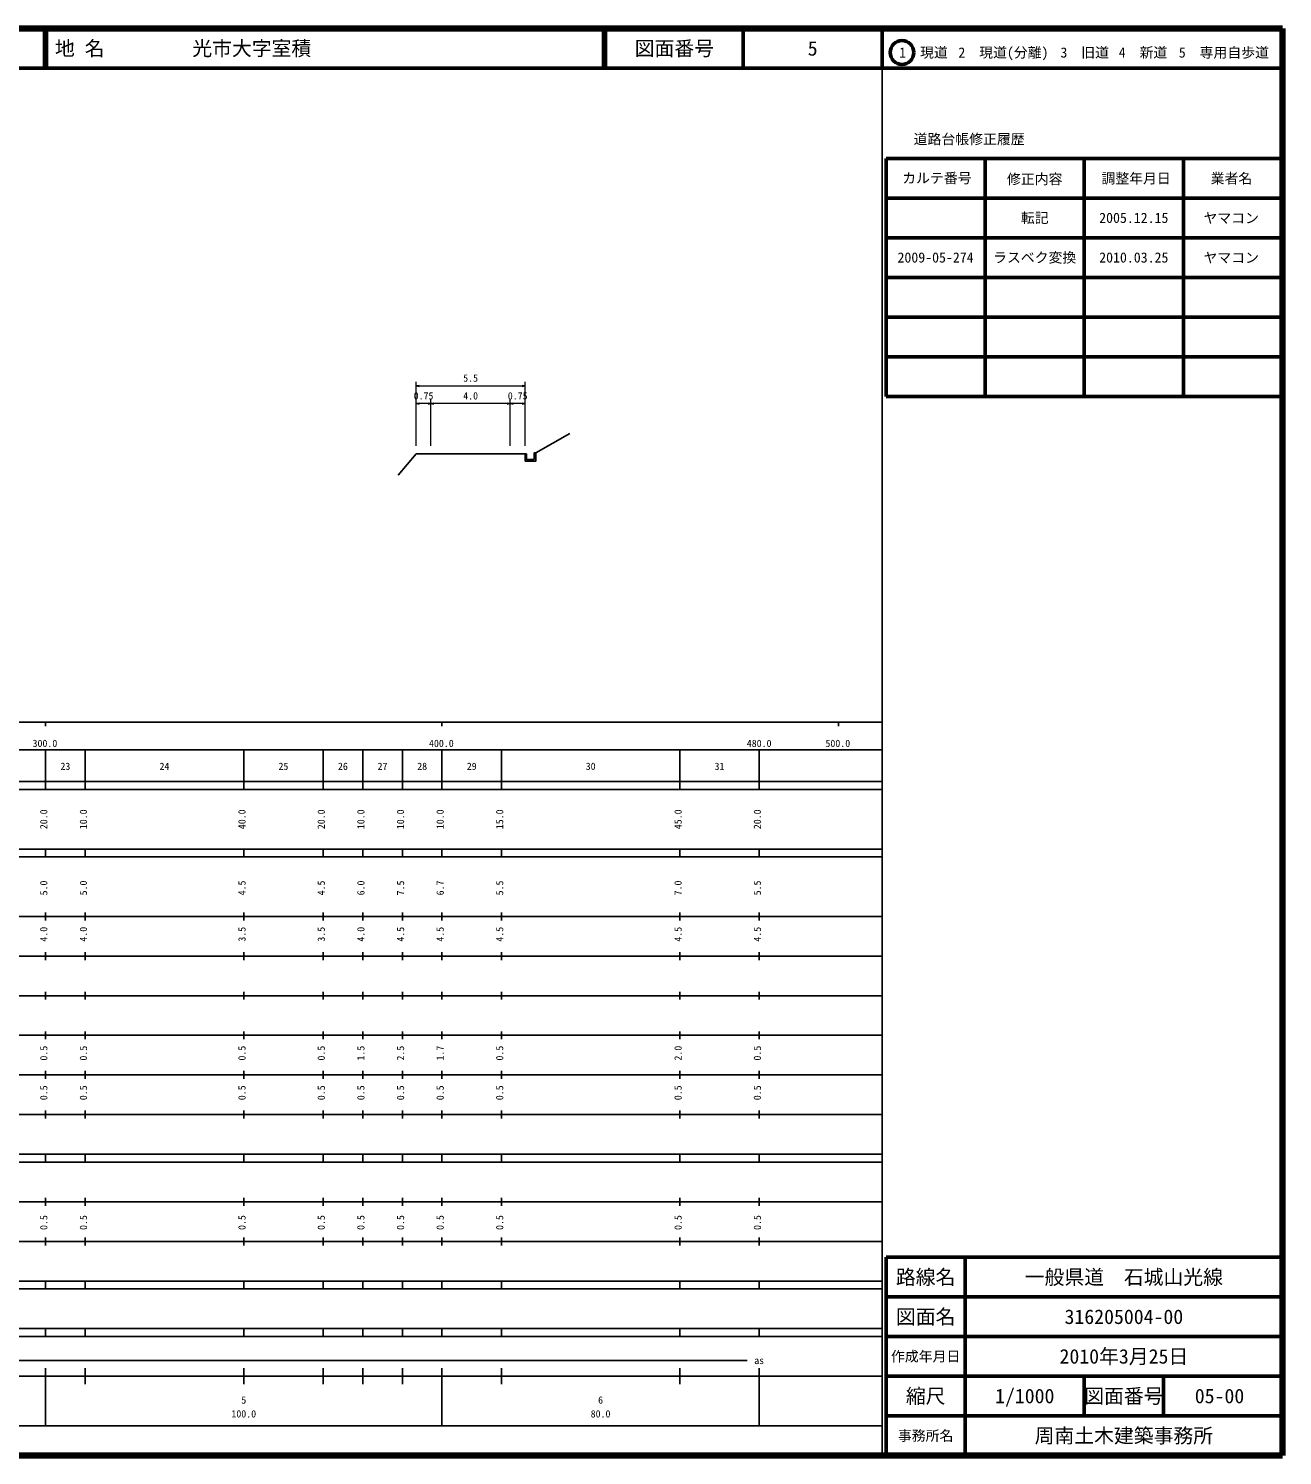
# Model space of a CAD drawing. Units: millimetres on the paper, enlarged 1000 times, with parts at other scales. Extents: x 40000 to 680000, y 20000 to 380000.
# Drawn here: x 363711 to 680000, y 20000 to 380000 of the extents above; entities that cross this region are included whole.
import ezdxf
from ezdxf.enums import TextEntityAlignment as Align

# ---------------------------------------------------------------- set-up
doc = ezdxf.new("R2010")
doc.units = ezdxf.units.MM
doc.header["$LTSCALE"] = 1000
for name, color, linetype, lineweight in [('M-BGD', 7, 'Continuous', 25), ('M-STR-HTXT', 7, 'Continuous', 13), ('M-TTL', 2, 'Continuous', 140), ('M-TTL-BAND', 7, 'Continuous', 25), ('M-TTL-FRAM', 2, 'Continuous', 50), ('M-TTL-LINE', 7, 'Continuous', 50)]:
    doc.layers.add(name, color=color, linetype=linetype, lineweight=lineweight)
doc.layers.add('M-TTL-TXT', color=7, linetype='Continuous')
doc.styles.add('ＭＳ ゴシック', font='')
doc.styles.get('ＭＳ ゴシック').set_extended_font_data('MS Gothic')

# ---------------------------------------------------------------- blocks, each defined once
blk = doc.blocks.new('open_arrow')
at = {"color": 0, "linetype": 'Continuous', "lineweight": -2}
blk.add_lwpolyline([(7.5, 1.25), (0, 0), (7.5, -1.25)], dxfattribs=at)

msp = doc.modelspace()

# ---------------------------------------------------------------- linework, layer by layer
at = {"layer": 'M-BGD'}
for p, q in [((491673, 272923), (500276, 277813)), ((461471, 272714), (456917, 267333)), ((488971, 272714), (488971, 270855))]:
    msp.add_line(p, q, dxfattribs=at)
for points in [[(489297, 272714), (485221, 272714), (465221, 272714), (461471, 272714)], [(488971, 270855), (491673, 270855), (491673, 272923), (491210, 272923), (491210, 271303), (489297, 271303), (489297, 272714)]]:
    msp.add_lwpolyline(points, dxfattribs=at)
at = {"layer": 'M-STR-HTXT'}
for p, q in [((461471, 274714), (461471, 290850)), ((461471, 289850), (488971, 289850)), ((488971, 274714), (488971, 290850)), ((465221, 285368), (461471, 285368)), ((465221, 274714), (465221, 286368)), ((485221, 285368), (465221, 285368)), ((485221, 274714), (485221, 286368)), ((488971, 285368), (485221, 285368))]:
    msp.add_line(p, q, dxfattribs=at)
at = {"layer": 'M-TTL'}
for p, q in [((680000, 380000), (40000, 380000)), ((680000, 20000), (680000, 380000)), ((40000, 20000), (680000, 20000))]:
    msp.add_line(p, q, dxfattribs=at)
at = {"layer": 'M-TTL-BAND'}
for p, q in [((579000, 20000), (579000, 370000)), ((40000, 205000), (579000, 205000)), ((368000, 205000), (368000, 204000)), ((468000, 205000), (468000, 204000)), ((568000, 205000), (568000, 204000)), ((68000, 198000), (579000, 198000)), ((368000, 188000), (368000, 198000)), ((378000, 188000), (378000, 198000)), ((418000, 188000), (418000, 198000)), ((438000, 188000), (438000, 198000)), ((448000, 188000), (448000, 198000)), ((458000, 188000), (458000, 198000)), ((468000, 188000), (468000, 198000)), ((483000, 188000), (483000, 198000)), ((528000, 188000), (528000, 198000)), ((548000, 188000), (548000, 198000)), ((40000, 190000), (579000, 190000)), ((40000, 188000), (579000, 188000)), ((40000, 173000), (579000, 173000)), ((368000, 171000), (368000, 173000)), ((378000, 171000), (378000, 173000)), ((418000, 171000), (418000, 173000)), ((438000, 171000), (438000, 173000)), ((448000, 171000), (448000, 173000)), ((458000, 171000), (458000, 173000)), ((468000, 171000), (468000, 173000)), ((483000, 171000), (483000, 173000)), ((528000, 171000), (528000, 173000)), ((548000, 171000), (548000, 173000)), ((40000, 171000), (579000, 171000)), ((40000, 156000), (579000, 156000)), ((368000, 155000), (368000, 157000)), ((378000, 155000), (378000, 157000)), ((418000, 155000), (418000, 157000)), ((438000, 155000), (438000, 157000)), ((448000, 155000), (448000, 157000)), ((458000, 155000), (458000, 157000)), ((468000, 155000), (468000, 157000)), ((483000, 155000), (483000, 157000)), ((528000, 155000), (528000, 157000)), ((548000, 155000), (548000, 157000)), ((46000, 146000), (579000, 146000)), ((368000, 145000), (368000, 147000)), ((378000, 145000), (378000, 147000)), ((418000, 145000), (418000, 147000)), ((438000, 145000), (438000, 147000)), ((448000, 145000), (448000, 147000)), ((458000, 145000), (458000, 147000)), ((468000, 145000), (468000, 147000)), ((483000, 145000), (483000, 147000)), ((528000, 145000), (528000, 147000)), ((548000, 145000), (548000, 147000)), ((368000, 135000), (368000, 137000)), ((378000, 135000), (378000, 137000)), ((418000, 135000), (418000, 137000)), ((438000, 135000), (438000, 137000)), ((448000, 135000), (448000, 137000)), ((458000, 135000), (458000, 137000)), ((468000, 135000), (468000, 137000)), ((483000, 135000), (483000, 137000)), ((528000, 135000), (528000, 137000)), ((548000, 135000), (548000, 137000)), ((52000, 136000), (579000, 136000)), ((46000, 126000), (579000, 126000)), ((368000, 125000), (368000, 127000)), ((378000, 125000), (378000, 127000)), ((418000, 125000), (418000, 127000)), ((438000, 125000), (438000, 127000)), ((448000, 125000), (448000, 127000)), ((458000, 125000), (458000, 127000)), ((468000, 125000), (468000, 127000)), ((483000, 125000), (483000, 127000)), ((528000, 125000), (528000, 127000)), ((548000, 125000), (548000, 127000)), ((52000, 116000), (579000, 116000)), ((368000, 115000), (368000, 117000)), ((378000, 115000), (378000, 117000)), ((418000, 115000), (418000, 117000)), ((438000, 115000), (438000, 117000)), ((448000, 115000), (448000, 117000)), ((458000, 115000), (458000, 117000)), ((468000, 115000), (468000, 117000)), ((483000, 115000), (483000, 117000)), ((528000, 115000), (528000, 117000)), ((548000, 115000), (548000, 117000)), ((46000, 106000), (579000, 106000)), ((368000, 105000), (368000, 107000)), ((378000, 105000), (378000, 107000)), ((418000, 105000), (418000, 107000)), ((438000, 105000), (438000, 107000)), ((448000, 105000), (448000, 107000)), ((458000, 105000), (458000, 107000)), ((468000, 105000), (468000, 107000)), ((483000, 105000), (483000, 107000)), ((528000, 105000), (528000, 107000)), ((548000, 105000), (548000, 107000)), ((40000, 96000), (579000, 96000)), ((40000, 94000), (579000, 94000)), ((368000, 94000), (368000, 96000)), ((378000, 94000), (378000, 96000)), ((418000, 94000), (418000, 96000)), ((438000, 94000), (438000, 96000)), ((448000, 94000), (448000, 96000)), ((458000, 94000), (458000, 96000)), ((468000, 94000), (468000, 96000)), ((483000, 94000), (483000, 96000)), ((528000, 94000), (528000, 96000)), ((548000, 94000), (548000, 96000)), ((49000, 84000), (579000, 84000)), ((368000, 83000), (368000, 85000)), ((378000, 83000), (378000, 85000)), ((418000, 83000), (418000, 85000)), ((438000, 83000), (438000, 85000)), ((448000, 83000), (448000, 85000)), ((458000, 83000), (458000, 85000)), ((468000, 83000), (468000, 85000)), ((483000, 83000), (483000, 85000)), ((528000, 83000), (528000, 85000)), ((548000, 83000), (548000, 85000)), ((40000, 74000), (579000, 74000)), ((368000, 73000), (368000, 75000)), ((378000, 73000), (378000, 75000)), ((418000, 73000), (418000, 75000)), ((438000, 73000), (438000, 75000)), ((448000, 73000), (448000, 75000)), ((458000, 73000), (458000, 75000)), ((468000, 73000), (468000, 75000)), ((483000, 73000), (483000, 75000)), ((528000, 73000), (528000, 75000)), ((548000, 73000), (548000, 75000)), ((40000, 64000), (579000, 64000)), ((40000, 62000), (579000, 62000)), ((368000, 62000), (368000, 64000)), ((378000, 62000), (378000, 64000)), ((418000, 62000), (418000, 64000)), ((438000, 62000), (438000, 64000)), ((448000, 62000), (448000, 64000)), ((458000, 62000), (458000, 64000)), ((468000, 62000), (468000, 64000)), ((483000, 62000), (483000, 64000)), ((528000, 62000), (528000, 64000)), ((548000, 62000), (548000, 64000)), ((40000, 52000), (579000, 52000)), ((368000, 50000), (368000, 52000)), ((378000, 50000), (378000, 52000)), ((418000, 50000), (418000, 52000)), ((438000, 50000), (438000, 52000)), ((448000, 50000), (448000, 52000)), ((458000, 50000), (458000, 52000)), ((468000, 50000), (468000, 52000)), ((483000, 50000), (483000, 52000)), ((528000, 50000), (528000, 52000)), ((548000, 50000), (548000, 52000)), ((40000, 50000), (579000, 50000)), ((199500, 44000), (545000, 44000)), ((40000, 40000), (579000, 40000)), ((368000, 27500), (368000, 42000)), ((378000, 38000), (378000, 42000)), ((418000, 38000), (418000, 42000)), ((438000, 38000), (438000, 42000)), ((448000, 38000), (448000, 42000)), ((458000, 38000), (458000, 42000)), ((468000, 27500), (468000, 42000)), ((483000, 38000), (483000, 42000)), ((528000, 38000), (528000, 42000)), ((548000, 27500), (548000, 42000)), ((68000, 27500), (579000, 27500))]:
    msp.add_line(p, q, dxfattribs=at)
at = {"layer": 'M-TTL-FRAM'}
for p, q in [((580000, 347197), (580000, 287197)), ((580000, 347197), (680000, 347197)), ((580000, 287197), (680000, 287197)), ((680000, 70000), (580000, 70000)), ((580000, 70000), (580000, 20000))]:
    msp.add_line(p, q, dxfattribs=at)
at = {"layer": 'M-TTL-LINE'}
for p, q in [((367750, 380000), (367750, 370000)), ((368250, 380000), (368250, 370000)), ((508747, 380000), (508747, 370000)), ((509247, 380000), (509247, 370000)), ((543997, 380000), (543997, 370000)), ((579000, 380000), (579000, 370000)), ((40000, 370000), (680000, 370000)), ((605000, 347197), (605000, 287197)), ((630000, 347197), (630000, 287197)), ((655000, 347197), (655000, 287197)), ((580000, 337197), (680000, 337197)), ((580000, 327197), (680000, 327197)), ((580000, 317197), (680000, 317197)), ((580000, 307197), (680000, 307197)), ((580000, 297197), (680000, 297197)), ((600000, 70000), (600000, 20000)), ((680000, 60000), (580000, 60000)), ((680000, 50000), (580000, 50000)), ((680000, 40000), (580000, 40000)), ((630000, 40000), (630000, 30000)), ((650000, 40000), (650000, 30000)), ((680000, 30000), (580000, 30000))]:
    msp.add_line(p, q, dxfattribs=at)
msp.add_circle((584031, 373958), 3000, dxfattribs=at)

# ---------------------------------------------------------------- block references
at = {"layer": 'M-STR-HTXT', "xscale": 100, "yscale": 100}
for p in [(461471, 289850), (461471, 285368), (465221, 285368), (485221, 285368)]:
    msp.add_blockref('open_arrow', p, dxfattribs=at)
at = {"layer": 'M-STR-HTXT', "xscale": 100, "yscale": 100, "rotation": 180}
for p in [(488971, 289850), (465221, 285368), (485221, 285368), (488971, 285368)]:
    msp.add_blockref('open_arrow', p, dxfattribs=at)

# ---------------------------------------------------------------- texts
at = {"layer": 'M-STR-HTXT', "style": 'ＭＳ ゴシック'}
for s, p in [('5.5', (475221, 290350)), ('0.75', (463346, 285868)), ('4.0', (475221, 285868)), ('0.75', (487096, 285868))]:
    msp.add_text(s, height=1833, dxfattribs=at).set_placement(p, align=Align.BOTTOM_CENTER)
at = {"layer": 'M-TTL-BAND', "style": 'ＭＳ ゴシック'}
for s, p in [('300.0', (367844, 198195)), ('400.0', (467844, 198195)), ('480.0', (548000, 198195)), ('500.0', (567844, 198195)), ('23', (373000, 192405)), ('24', (398000, 192405)), ('25', (428000, 192405)), ('26', (443000, 192405)), ('27', (453000, 192405)), ('28', (463000, 192405)), ('29', (475500, 192405)), ('30', (505500, 192405)), ('31', (538000, 192405)), ('as', (548000, 42500)), ('5', (418000, 32523)), ('6', (508000, 32523)), ('100.0', (418000, 29033)), ('80.0', (508000, 29033))]:
    msp.add_text(s, height=1833, dxfattribs=at).set_placement(p, align=Align.BOTTOM_CENTER)
for s, p in [('20.0', (369000, 180500)), ('10.0', (379000, 180500)), ('40.0', (419000, 180500)), ('20.0', (439000, 180500)), ('10.0', (449000, 180500)), ('10.0', (459000, 180500)), ('10.0', (469000, 180500)), ('15.0', (484000, 180500)), ('45.0', (529000, 180500)), ('20.0', (549000, 180500)), ('5.0', (369000, 163174)), ('5.0', (379000, 163174)), ('4.5', (419000, 163174)), ('4.5', (439000, 163174)), ('6.0', (449000, 163174)), ('7.5', (459000, 163174)), ('6.7', (469000, 163174)), ('5.5', (484000, 163174)), ('7.0', (529000, 163174)), ('5.5', (549000, 163174)), ('4.0', (369000, 151500)), ('4.0', (379000, 151500)), ('3.5', (419000, 151500)), ('3.5', (439000, 151500)), ('4.0', (449000, 151500)), ('4.5', (459000, 151500)), ('4.5', (469000, 151500)), ('4.5', (484000, 151500)), ('4.5', (529000, 151500)), ('4.5', (549000, 151500)), ('0.5', (369000, 121500)), ('0.5', (379000, 121500)), ('0.5', (419000, 121500)), ('0.5', (439000, 121500)), ('1.5', (449000, 121500)), ('2.5', (459000, 121500)), ('1.7', (469000, 121500)), ('0.5', (484000, 121500)), ('2.0', (529000, 121500)), ('0.5', (549000, 121500)), ('0.5', (369000, 111500)), ('0.5', (379000, 111500)), ('0.5', (419000, 111500)), ('0.5', (439000, 111500)), ('0.5', (449000, 111500)), ('0.5', (459000, 111500)), ('0.5', (469000, 111500)), ('0.5', (484000, 111500)), ('0.5', (529000, 111500)), ('0.5', (549000, 111500)), ('0.5', (369000, 78764)), ('0.5', (379000, 78764)), ('0.5', (419000, 78764)), ('0.5', (439000, 78764)), ('0.5', (449000, 78764)), ('0.5', (459000, 78764)), ('0.5', (469000, 78764)), ('0.5', (484000, 78764)), ('0.5', (529000, 78764)), ('0.5', (549000, 78764))]:
    msp.add_text(s, height=1833, rotation=90, dxfattribs=at).set_placement(p, align=Align.BOTTOM_CENTER)
at = {"layer": 'M-TTL-TXT', "style": 'ＭＳ ゴシック'}
for s, p in [('地 名', (370380, 375000)), ('光市大字室積', (405024, 375000))]:
    msp.add_text(s, height=3666, dxfattribs=at).set_placement(p, align=Align.MIDDLE_LEFT)
for s, height, p in [('図面番号', 3666, (526622, 375000)), ('5', 3666, (561497, 375000)), ('1\u3000現道', 2566, (589448, 373958)), ('2\u3000現道(分離)', 2566, (609619, 373958)), ('3\u3000旧道', 2566, (630121, 373958)), ('4\u3000新道', 2566, (644824, 373958)), ('5\u3000専用自歩道', 2566, (665228, 373958)), ('道路台帳修正履歴', 2566, (600968, 352113)), ('カルテ番号', 2566, (592839, 342277)), ('修正内容', 2566, (617509, 342023)), ('調整年月日', 2566, (643089, 342197)), ('業者名', 2566, (667134, 342197)), ('転記', 2566, (617500, 332245)), ('2005.12.15', 2566, (642500, 332245)), ('ヤマコン', 2566, (667077, 332189)), ('2009-05-274', 2566, (592500, 322245)), ('ラスベク変換', 2566, (617500, 322245)), ('2010.03.25', 2566, (642500, 322245)), ('ヤマコン', 2566, (667077, 322189)), ('路線名', 3666, (590000, 65000)), ('路線名', 3666, (590000, 65000)), ('一般県道\u3000石城山光線', 3666, (640000, 65000)), ('図面名', 3666, (590000, 55000)), ('図面名', 3666, (590000, 55000)), ('316205004-00', 3666, (640000, 55000)), ('2010年3月25日', 3666, (640000, 45000)), ('作成年月日', 2566, (590000, 45000)), ('作成年月日', 2566, (590000, 45000)), ('縮尺', 3666, (590000, 35000)), ('縮尺', 3666, (590000, 35000)), ('1/1000', 3666, (615000, 35000)), ('図面番号', 3666, (640000, 35000)), ('図面番号', 3666, (640000, 35000)), ('05-00', 3666, (664125, 35000)), ('事務所名', 2566, (590000, 25000)), ('事務所名', 2566, (590000, 25000)), ('周南土木建築事務所', 3666, (640000, 25000))]:
    msp.add_text(s, height=height, dxfattribs=at).set_placement(p, align=Align.MIDDLE_CENTER)

doc.saveas('drawing.dxf')
